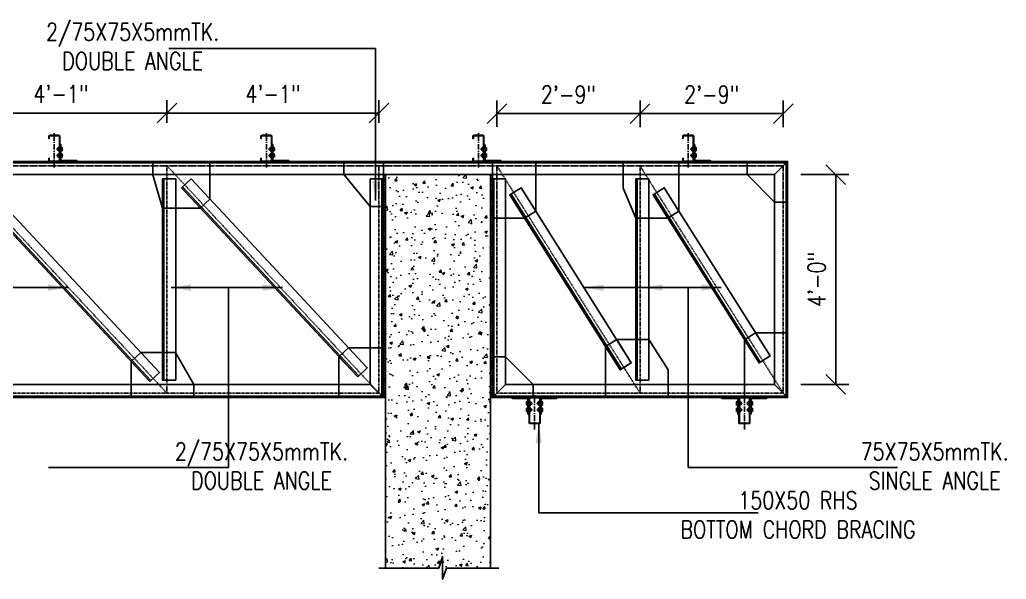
# Model space of a CAD drawing. Extents: x -95606 to 113309, y -42160 to -940.
# Drawn here: x -31995.1 to -31769.4, y -22827.8 to -22699.8 of the extents above; entities that cross this region are included whole.
import ezdxf

# ---------------------------------------------------------------- set-up
doc = ezdxf.new("R2010")
doc.units = 0
doc.header["$LTSCALE"] = 0.02
doc.header["$MEASUREMENT"] = 0
doc.header["$PDMODE"] = 3
doc.header["$PDSIZE"] = -2
for name, pattern in [('CENTER', [50.8, 31.75, -6.35, 6.35, -6.35]), ('CENTERX2', [101.6, 63.5, -12.7, 12.7, -12.7]), ('DASHEDX2', [1.5, 1, -0.5])]:
    doc.linetypes.add(name, pattern=pattern)
doc.layers.get('0').update_dxf_attribs({"linetype": 'CONTINUOUS'})
doc.layers.get('DEFPOINTS').update_dxf_attribs({"linetype": 'CONTINUOUS'})
for name, color, linetype in [('A-C PURLIN', 1, 'CONTINUOUS'), ('A-GRID', 7, 'CENTERX2'), ('A-OL', 2, 'CONTINUOUS'), ('A-WELD', 6, 'CONTINUOUS'), ('dimentions', 8, 'CONTINUOUS'), ('DROP', 7, 'CONTINUOUS'), ('EXLINE', 33, 'CONTINUOUS'), ('G-GRID', 7, 'CENTERX2'), ('GUSSET', 1, 'CONTINUOUS'), ('OL', 2, 'CONTINUOUS'), ('S-DIM', 7, 'CONTINUOUS'), ('S-TXT', 2, 'CONTINUOUS')]:
    doc.layers.add(name, color=color, linetype=linetype)
doc.layers.add('HACH', color=8, linetype='CONTINUOUS', lineweight=9)
doc.layers.add('Layer4', color=4, linetype='CONTINUOUS', lineweight=25)
doc.styles.add('style9', font='romans.shx', dxfattribs={"width": 0.8, "height": 4})
doc.dimstyles.new('TEXT-14', dxfattribs={"dimtxt": 4, "dimasz": 4.5, "dimexe": 3, "dimexo": 6, "dimgap": 2, "dimtad": 1, "dimdec": 0, "dimrnd": 0.5, "dimzin": 1, "dimdsep": 46, "dimlunit": 4, "dimtxsty": 'style9', "dimblk": 'OBLIQUE', "dimcen": 72.09, "dimclrd": 1, "dimclre": 1, "dimclrt": 2, "dimadec": 0, "dimazin": 0, "dimtfac": 1, "dimtdec": 0, "dimtofl": 0, "dimtmove": 0, "dimatfit": 3, "dimfxl": 1, "dimfrac": 2, "dimtolj": 1, "dimtzin": 0, "dimlwd": -1, "dimarcsym": 0})
pattern_1 = [(315, (-1610.780624, -319.076286), (0.03824563803, 0.03824563803), []), (315, (-1610.75358, -319.076286), (0.03824563803, 0.03824563803), [])]
pattern_2 = [(315, (-1658.780624, -319.076286), (0.03824563803, 0.03824563803), []), (315, (-1658.75358, -319.076286), (0.03824563803, 0.03824563803), [])]

# ---------------------------------------------------------------- blocks, each defined once
blk = doc.blocks.new('_Oblique')
at = {"color": 0, "linetype": 'ByBlock', "lineweight": -2}
blk.add_line((-0.5, -0.5), (0.5, 0.5), dxfattribs=at)
blk = doc.blocks.new('*D856')
at = {"layer": 'DEFPOINTS', "color": 0, "lineweight": -2, "transparency": 16777216}
for p in [(-31961.39, -22721.19), (-32009.89, -22729.44), (-31961.39, -22729.43)]:
    blk.add_point(p, dxfattribs=at)
at = {"layer": 'dimentions', "color": 1, "lineweight": -2, "transparency": 16777216}
for p, q in [((-32009.89, -22723.44), (-32009.89, -22718.19)), ((-31961.39, -22723.43), (-31961.39, -22718.19))]:
    blk.add_line(p, q, dxfattribs=at)
at = {"layer": 'dimentions', "color": 1, "transparency": 16777216}
blk.add_line((-32009.89, -22721.19), (-31961.39, -22721.19), dxfattribs=at)
at = {"layer": 'dimentions', "color": 1, "transparency": 16777216, "xscale": 4.5, "yscale": 4.5, "zscale": 4.5, "rotation": 180}
blk.add_blockref('_Oblique', (-32009.89, -22721.19), dxfattribs=at)
at = {"layer": 'dimentions', "color": 1, "transparency": 16777216, "xscale": 4.5, "yscale": 4.5, "zscale": 4.5}
blk.add_blockref('_Oblique', (-31961.39, -22721.19), dxfattribs=at)
at = {"layer": 'dimentions', "color": 2, "transparency": 16777216, "insert": (-31985.64, -22716.81), "char_height": 4, "attachment_point": 5, "style": 'style9'}
blk.add_mtext('\\A1;4\'-1"', dxfattribs=at)
blk = doc.blocks.new('*D857')
at = {"layer": 'DEFPOINTS', "color": 0, "lineweight": -2, "transparency": 16777216}
for p in [(-31912.89, -22721.19), (-31961.39, -22729.44), (-31912.89, -22729.43)]:
    blk.add_point(p, dxfattribs=at)
at = {"layer": 'dimentions', "color": 1, "lineweight": -2, "transparency": 16777216}
for p, q in [((-31961.39, -22723.44), (-31961.39, -22718.19)), ((-31912.89, -22723.43), (-31912.89, -22718.19))]:
    blk.add_line(p, q, dxfattribs=at)
at = {"layer": 'dimentions', "color": 1, "transparency": 16777216}
blk.add_line((-31961.39, -22721.19), (-31912.89, -22721.19), dxfattribs=at)
at = {"layer": 'dimentions', "color": 1, "transparency": 16777216, "xscale": 4.5, "yscale": 4.5, "zscale": 4.5, "rotation": 180}
blk.add_blockref('_Oblique', (-31961.39, -22721.19), dxfattribs=at)
at = {"layer": 'dimentions', "color": 1, "transparency": 16777216, "xscale": 4.5, "yscale": 4.5, "zscale": 4.5}
blk.add_blockref('_Oblique', (-31912.89, -22721.19), dxfattribs=at)
at = {"layer": 'dimentions', "color": 2, "transparency": 16777216, "insert": (-31937.14, -22716.81), "char_height": 4, "attachment_point": 5, "style": 'style9'}
blk.add_mtext('\\A1;4\'-1"', dxfattribs=at)
blk = doc.blocks.new('A BOLT')
at = {"layer": 'GUSSET'}
h = blk.add_hatch(dxfattribs=at)
h.set_pattern_fill('LINE', color=8, scale=12.375, angle=107, style=0)
h.set_pattern_definition([(286.416, (-3737.1646, 76954.9778), (1.483816784, 0.437161318), [])])
edge = h.paths.add_edge_path()
edge.add_line((7, -1.2), (11.8, 0.3))
edge.add_ellipse((11.2, 2.4), major_axis=(1.59, 1.59), ratio=1, start_angle=241.416, end_angle=331.416)
edge.add_line((13.3, 3.1), (13.1, 3.8))
edge.add_line((13.1, 3.8), (12.9, 4.6))
edge.add_ellipse((10.7, 3.9), major_axis=(1.59, 1.59), ratio=1, start_angle=331.416, end_angle=421.416)
edge.add_line((10.1, 6.1), (7.5, 5.3))
edge.add_line((7.5, 5.3), (5.3, 4.7))
edge.add_ellipse((5.9, 2.5), major_axis=(1.59, 1.59), ratio=1, start_angle=331.416, end_angle=421.416, ccw=False)
edge.add_line((8, 3.1), (8.3, 2.4))
edge.add_line((8.3, 2.4), (8.5, 1.6))
edge.add_ellipse((6.3, 1), major_axis=(1.59, 1.59), ratio=1, start_angle=241.416, end_angle=331.416, ccw=False)
at = {"layer": 'A-GRID'}
blk.add_line((15.8, 4.6), (-20.1, -5.9), dxfattribs=at)
at = {"layer": 'A-OL', "color": 1, "linetype": 'DASHEDX2'}
for p, q in [((-12.7, 8.6), (-11.9, 8.9)), ((-2.5, 11.6), (-3.3, 11.4)), ((-6, -14.1), (-5.2, -13.8)), ((4.2, -11.1), (3.3, -11.4))]:
    blk.add_line(p, q, dxfattribs=at)
at = {"layer": 'A-OL', "color": 1}
for p, q in [((-5.2, -13.8), (-11.9, 8.9)), ((3.3, -11.4), (-3.3, 11.4))]:
    blk.add_line(p, q, dxfattribs=at)
at = {"layer": 'OL'}
for p, q in [((-12.7, 8.6), (-6, -14.1)), ((-2.5, 11.6), (4.2, -11.1)), ((9.2, 5.8), (-0.1, 3.1))]:
    blk.add_line(p, q, dxfattribs=at)
for points in [[(-12.3, 7), (-16.9, 5.6, 0.414214), (-18.5, 2.8), (-18.1, 1.6)], [(-10.2, 0.2), (-14.9, -1.2, -0.414214), (-17.7, 0.3), (-18.1, 1.6)], [(-2, 10), (2.7, 11.3, -0.414214), (5.5, 9.8), (5.9, 8.6)], [(0, 3.1), (4.7, 4.5, 0.414214), (6.2, 7.3), (5.9, 8.6)], [(8.3, 2.4), (8, 3.1, 0.414214), (5.3, 4.7), (2.7, 3.9)], [(8.3, 2.4), (8.5, 1.6, -0.414214), (7, -1.2), (2.9, -2.4)], [(13.1, 3.8), (13.3, 3.1, -0.414214), (11.8, 0.3), (4.5, -1.9)], [(13.1, 3.8), (12.9, 4.6, 0.414214), (10.1, 6.1), (4.6, 4.5)], [(-16.8, -4.9), (-17, -4.2, -0.414214), (-15.5, -1.4), (-12.9, -0.6)], [(-16.8, -4.9), (-16.5, -5.7, 0.414214), (-13.7, -7.2), (-9.7, -6)], [(-8.5, -5.7), (-13.2, -7.1, 0.414214), (-14.7, -9.9), (-14.4, -11.1)], [(-6.5, -12.5), (-11.2, -13.9, -0.414214), (-14, -12.4), (-14.4, -11.1)], [(1.8, -2.7), (6.4, -1.3, -0.414214), (9.2, -2.8), (9.6, -4.1)], [(3.8, -9.5), (8.4, -8.2, 0.414214), (10, -5.4), (9.6, -4.1)]]:
    blk.add_lwpolyline(points, format="xyb", dxfattribs=at)
for points in [[(-0.9, 2.9), (-9.4, 0.4)], [(8.2, 5.5), (7.8, 5.4), (-0.1, 3.1)], [(-7.7, -5.3), (0.8, -2.8)]]:
    blk.add_lwpolyline(points, dxfattribs=at)
blk = doc.blocks.new('RT8-LIP')
at = {"layer": 'A-C PURLIN'}
h = blk.add_hatch(dxfattribs=at)
h.set_pattern_fill('STEEL', color=256, scale=8, angle=16.708, style=0)
h.set_pattern_definition([(61.708, (-15390.126, -58951.48), (-22.365806, 12.038718), []), (61.708, (-15393.777, -58939.315), (-22.365806, 12.038718), [])])
h.paths.add_polyline_path([(-50.1, 64.3), (-69.8, 129.9, -0.414214), (-66.4, 136.1), (-19.5, 150.2, -0.414214), (-13.3, 146.9), (-10.3, 136.8, 0.490314), (-8.8, 136.3, 0.490314), (-7.9, 137.5), (-11.6, 150, 0.414214), (-17.8, 153.3), (-69.6, 137.8, 0.414214), (-72.9, 131.6), (-52.5, 63.6), (-32.1, -4.4, 0.414214), (-25.9, -7.8), (25.9, 7.8, 0.414214), (29.2, 14), (25.5, 26.4, 0.490314), (24, 27, 0.490314), (23.1, 25.7), (26.1, 15.7, -0.414214), (22.7, 9.4), (-24.2, -4.6, -0.414214), (-30.4, -1.3)])
h = blk.add_hatch(dxfattribs=at)
h.set_pattern_fill('STEEL', color=256, scale=11, angle=106.708, style=0)
h.set_pattern_definition([(151.708, (-15373.637, -58962.002), (-16.553237, -30.752983), []), (151.708, (-15390.362, -58967.023), (-16.553237, -30.752983), [])])
h.paths.add_polyline_path([(-60.7, 86.2, 0.414214), (-64.1, 80), (-39.6, -1.4, -0.414214), (-43, -7.7), (-124.4, -32.1, 0.414214), (-127.7, -38.3), (-31.9, -9.6)])
for points in [[(24.2, 27.1), (23.7, 27, 0.414214), (23.1, 25.7), (26.1, 15.7, -0.414214), (22.7, 9.4), (-24.2, -4.6, -0.414214), (-30.4, -1.3), (-50.1, 64.3), (-69.8, 129.9, -0.414214), (-66.4, 136.1), (-19.5, 150.2, -0.414214), (-13.3, 146.9), (-10.3, 136.8, 0.414214), (-9, 136.2), (-8.5, 136.3, 0.414214), (-7.9, 137.5), (-11.6, 150, 0.414214), (-17.8, 153.3), (-69.6, 137.8, 0.414214), (-72.9, 131.6), (-52.5, 63.6), (-32.1, -4.4, 0.414214), (-25.9, -7.8), (25.9, 7.8, 0.414214), (29.2, 14), (25.5, 26.4, 0.414214)], [(-60.7, 86.2), (-31.9, -9.6), (-127.7, -38.3), (-127.7, -38.3, -0.414214), (-124.4, -32.1), (-43, -7.7, 0.414214), (-39.6, -1.4), (-64.1, 80, -0.414214), (-60.7, 86.2)]]:
    blk.add_lwpolyline(points, format="xyb", close=True, dxfattribs=at)
blk = doc.blocks.new('A$C7F18320F')
at = {"layer": 'A-C PURLIN', "xscale": 0.03999999999769976, "yscale": 0.03999999999769976, "zscale": 0.03999999999769976, "rotation": 357.2919999998659}
blk.add_blockref('RT8-LIP', (1.29, 0.32), dxfattribs=at)
at = {"layer": 'A-WELD', "xscale": 0.03999999999769976, "yscale": 0.03999999999769976, "zscale": 0.03999999999769976, "rotation": 357.2919999998659}
for p in [(-0.54, 2.81), (-0.18, 1.36)]:
    blk.add_blockref('A BOLT', p, dxfattribs=at)
blk = doc.blocks.new('*D860')
at = {"layer": 'DEFPOINTS', "color": 0, "lineweight": -2, "transparency": 16777216}
for p in [(-31822.41, -22735.24), (-31822.41, -22783.24), (-31808.4, -22783.24)]:
    blk.add_point(p, dxfattribs=at)
at = {"layer": 'dimentions', "color": 1, "lineweight": -2, "transparency": 16777216}
for p, q in [((-31816.41, -22735.24), (-31805.4, -22735.24)), ((-31816.41, -22783.24), (-31805.4, -22783.24))]:
    blk.add_line(p, q, dxfattribs=at)
at = {"layer": 'dimentions', "color": 1, "transparency": 16777216}
blk.add_line((-31808.4, -22735.24), (-31808.4, -22783.24), dxfattribs=at)
at = {"layer": 'dimentions', "color": 1, "transparency": 16777216, "xscale": 4.5, "yscale": 4.5, "zscale": 4.5}
for p, rotation in [((-31808.4, -22735.24), 90), ((-31808.4, -22783.24), 270)]:
    blk.add_blockref('_Oblique', p, dxfattribs=dict(at, rotation=rotation))
at = {"layer": 'dimentions', "color": 2, "transparency": 16777216, "insert": (-31812.78, -22759.24), "char_height": 4, "attachment_point": 5, "rotation": 90, "style": 'style9'}
blk.add_mtext('\\A1;4\'-0"', dxfattribs=at)
blk = doc.blocks.new('*D888')
at = {"layer": 'DEFPOINTS', "color": 0, "lineweight": -2, "transparency": 16777216}
for p in [(-31853.17, -22721.31), (-31885.93, -22730.29), (-31853.17, -22730.37)]:
    blk.add_point(p, dxfattribs=at)
at = {"layer": 'dimentions', "color": 1, "lineweight": -2, "transparency": 16777216}
for p, q in [((-31885.93, -22724.29), (-31885.93, -22718.31)), ((-31853.17, -22724.37), (-31853.17, -22718.31))]:
    blk.add_line(p, q, dxfattribs=at)
at = {"layer": 'dimentions', "color": 1, "transparency": 16777216}
blk.add_line((-31885.93, -22721.31), (-31853.17, -22721.31), dxfattribs=at)
at = {"layer": 'dimentions', "color": 1, "transparency": 16777216, "xscale": 4.5, "yscale": 4.5, "zscale": 4.5, "rotation": 180}
blk.add_blockref('_Oblique', (-31885.93, -22721.31), dxfattribs=at)
at = {"layer": 'dimentions', "color": 1, "transparency": 16777216, "xscale": 4.5, "yscale": 4.5, "zscale": 4.5}
blk.add_blockref('_Oblique', (-31853.17, -22721.31), dxfattribs=at)
at = {"layer": 'dimentions', "color": 2, "transparency": 16777216, "insert": (-31869.55, -22716.93), "char_height": 4, "attachment_point": 5, "style": 'style9'}
blk.add_mtext('\\A1;2\'-9"', dxfattribs=at)
blk = doc.blocks.new('*D889')
at = {"layer": 'DEFPOINTS', "color": 0, "lineweight": -2, "transparency": 16777216}
for p in [(-31853.17, -22721.31), (-31853.17, -22730.37), (-31820.41, -22730.38)]:
    blk.add_point(p, dxfattribs=at)
at = {"layer": 'dimentions', "color": 1, "lineweight": -2, "transparency": 16777216}
for p, q in [((-31853.17, -22724.37), (-31853.17, -22718.31)), ((-31820.41, -22724.38), (-31820.41, -22718.31))]:
    blk.add_line(p, q, dxfattribs=at)
at = {"layer": 'dimentions', "color": 1, "transparency": 16777216}
blk.add_line((-31820.41, -22721.31), (-31853.17, -22721.31), dxfattribs=at)
at = {"layer": 'dimentions', "color": 1, "transparency": 16777216, "xscale": 4.5, "yscale": 4.5, "zscale": 4.5, "rotation": 180}
blk.add_blockref('_Oblique', (-31853.17, -22721.31), dxfattribs=at)
at = {"layer": 'dimentions', "color": 1, "transparency": 16777216, "xscale": 4.5, "yscale": 4.5, "zscale": 4.5}
blk.add_blockref('_Oblique', (-31820.41, -22721.31), dxfattribs=at)
at = {"layer": 'dimentions', "color": 2, "transparency": 16777216, "insert": (-31836.79, -22716.93), "char_height": 4, "attachment_point": 5, "style": 'style9'}
blk.add_mtext('\\A1;2\'-9"', dxfattribs=at)

msp = doc.modelspace()

# ---------------------------------------------------------------- hatches: boundary and pattern name
at = {"layer": 'A-C PURLIN'}
h = msp.add_hatch(dxfattribs=at)
h.set_pattern_fill('STEEL', color=256, scale=0.4327, angle=270)
h.set_pattern_definition(pattern_2)
h.paths.add_polyline_path([(-31878.607, -22790.17, -0.4142136), (-31878.804, -22789.973), (-31878.804, -22786.63, 0.4142136), (-31879, -22786.433), (-31882.344, -22786.433, -0.4142136), (-31882.54, -22786.236), (-31878.607, -22786.236)])
h = msp.add_hatch(dxfattribs=at)
h.set_pattern_fill('STEEL', color=256, scale=0.4327, angle=270, style=0)
h.set_pattern_definition([(315, (-31878.44051, -22786.33204), (0.03824564, 0.03824564), []), (315, (-31878.41347, -22786.33204), (0.03824564, 0.03824564), [])])
edge = h.paths.add_edge_path()
edge.add_line((-31876.233, -22786.236), (-31878.357, -22786.236))
edge.add_arc((-31878.357, -22786.433), 0.197, 90, 180)
edge.add_line((-31878.553, -22786.433), (-31878.553, -22792.018))
edge.add_arc((-31878.357, -22792.018), 0.197, 180, 270)
edge.add_line((-31878.357, -22792.215), (-31876.233, -22792.215))
edge.add_arc((-31876.233, -22792.018), 0.197, 270, 360)
edge.add_line((-31876.036, -22792.018), (-31876.036, -22789.226))
edge.add_line((-31876.036, -22789.226), (-31876.036, -22789.169))
edge.add_line((-31876.036, -22789.169), (-31876.134, -22789.168))
edge.add_line((-31876.134, -22789.168), (-31876.134, -22789.278))
edge.add_line((-31876.134, -22789.278), (-31876.134, -22791.92))
edge.add_arc((-31876.331, -22791.92), 0.197, 270, 360, ccw=False)
edge.add_line((-31876.331, -22792.117), (-31878.258, -22792.117))
edge.add_arc((-31878.258, -22791.92), 0.197, 180, 270, ccw=False)
edge.add_line((-31878.455, -22791.92), (-31878.455, -22786.531))
edge.add_arc((-31878.258, -22786.531), 0.197, 90, 180, ccw=False)
edge.add_line((-31878.258, -22786.335), (-31876.331, -22786.335))
edge.add_arc((-31876.331, -22786.531), 0.197, 0, 90, ccw=False)
edge.add_line((-31876.134, -22786.531), (-31876.134, -22787.114))
edge.add_line((-31876.134, -22787.114), (-31876.132, -22787.114))
edge.add_line((-31876.132, -22787.114), (-31876.134, -22789.168))
edge.add_line((-31876.134, -22789.168), (-31876.036, -22789.169))
edge.add_line((-31876.036, -22789.169), (-31876.036, -22786.433))
edge.add_arc((-31876.233, -22786.433), 0.197, 360, 450)
h = msp.add_hatch(dxfattribs=at)
h.set_pattern_fill('STEEL', color=256, scale=0.4327, angle=270)
h.set_pattern_definition(pattern_2)
h.paths.add_polyline_path([(-31875.983, -22790.17, 0.4142136), (-31875.786, -22789.973), (-31875.786, -22786.63, -0.4142136), (-31875.589, -22786.433), (-31872.246, -22786.433, 0.4142136), (-31872.049, -22786.236), (-31875.983, -22786.236)])
h = msp.add_hatch(dxfattribs=at)
h.set_pattern_fill('STEEL', color=256, scale=0.4327, angle=270)
h.set_pattern_definition(pattern_1)
h.paths.add_polyline_path([(-31830.607, -22790.17, -0.4142136), (-31830.804, -22789.973), (-31830.804, -22786.63, 0.4142136), (-31831, -22786.433), (-31834.344, -22786.433, -0.4142136), (-31834.54, -22786.236), (-31830.607, -22786.236)])
h = msp.add_hatch(dxfattribs=at)
h.set_pattern_fill('STEEL', color=256, scale=0.4327, angle=270, style=0)
h.set_pattern_definition([(315, (-31830.44051, -22786.33204), (0.03824564, 0.03824564), []), (315, (-31830.41347, -22786.33204), (0.03824564, 0.03824564), [])])
edge = h.paths.add_edge_path()
edge.add_line((-31828.233, -22786.236), (-31830.357, -22786.236))
edge.add_arc((-31830.357, -22786.433), 0.197, 90, 180)
edge.add_line((-31830.553, -22786.433), (-31830.553, -22792.018))
edge.add_arc((-31830.357, -22792.018), 0.197, 180, 270)
edge.add_line((-31830.357, -22792.215), (-31828.233, -22792.215))
edge.add_arc((-31828.233, -22792.018), 0.197, 270, 360)
edge.add_line((-31828.036, -22792.018), (-31828.036, -22789.226))
edge.add_line((-31828.036, -22789.226), (-31828.036, -22789.169))
edge.add_line((-31828.036, -22789.169), (-31828.134, -22789.168))
edge.add_line((-31828.134, -22789.168), (-31828.134, -22789.278))
edge.add_line((-31828.134, -22789.278), (-31828.134, -22791.92))
edge.add_arc((-31828.331, -22791.92), 0.197, 270, 360, ccw=False)
edge.add_line((-31828.331, -22792.117), (-31830.258, -22792.117))
edge.add_arc((-31830.258, -22791.92), 0.197, 180, 270, ccw=False)
edge.add_line((-31830.455, -22791.92), (-31830.455, -22786.531))
edge.add_arc((-31830.258, -22786.531), 0.197, 90, 180, ccw=False)
edge.add_line((-31830.258, -22786.335), (-31828.331, -22786.335))
edge.add_arc((-31828.331, -22786.531), 0.197, 0, 90, ccw=False)
edge.add_line((-31828.134, -22786.531), (-31828.134, -22787.114))
edge.add_line((-31828.134, -22787.114), (-31828.132, -22787.114))
edge.add_line((-31828.132, -22787.114), (-31828.134, -22789.168))
edge.add_line((-31828.134, -22789.168), (-31828.036, -22789.169))
edge.add_line((-31828.036, -22789.169), (-31828.036, -22786.433))
edge.add_arc((-31828.233, -22786.433), 0.197, 360, 450)
h = msp.add_hatch(dxfattribs=at)
h.set_pattern_fill('STEEL', color=256, scale=0.4327, angle=270)
h.set_pattern_definition(pattern_1)
h.paths.add_polyline_path([(-31827.983, -22790.17, 0.4142136), (-31827.786, -22789.973), (-31827.786, -22786.63, -0.4142136), (-31827.589, -22786.433), (-31824.246, -22786.433, 0.4142136), (-31824.049, -22786.236), (-31827.983, -22786.236)])
at = {"layer": 'dimentions', "ltscale": 2}
h = msp.add_hatch(dxfattribs=at)
h.set_pattern_fill('ANSI31', color=1, scale=3.2, angle=90, style=0)
h.set_pattern_definition([(135, (-8868.29642, 5166.35557), (-0.2828427125, -0.2828427125), [])])
h.paths.add_polyline_path([(-31911.411, -22786.236), (-31911.891, -22786.236), (-31911.89, -22735.236), (-31911.41, -22735.236)])
h = msp.add_hatch(dxfattribs=at)
h.set_pattern_fill('ANSI31', color=1, scale=3.2, angle=90, style=0)
h.set_pattern_definition([(135, (-8843.81642, 5166.35557), (-0.2828427125, -0.2828427125), [])])
h.paths.add_polyline_path([(-31886.931, -22786.236), (-31887.411, -22786.236), (-31887.41, -22735.236), (-31886.93, -22735.236)])
at = {"layer": 'HACH'}
h = msp.add_hatch(dxfattribs=at)
h.set_pattern_fill('AR-CONC', color=256, scale=0.9)
h.set_pattern_definition([(50, (-2253.6774, -161.2483), (6.45534164, -0.5647692), [0.675, -7.425]), (355, (-2253.6774, -161.248), (-1.248762, 6.7697292), [0.54, -5.94]), (100.451444, (-2253.1395, -161.2954), (5.2065796, 6.2049599), [0.5736617, -6.310279]), (46.1842, (-2253.677, -159.448), (9.605172, -1.4896735), [1.0125, -11.1375]), (96.635635, (-2252.877, -159.572), (8.4119575, 8.7670674), [0.860493, -9.4654238]), (351.184164, (-2253.677, -159.448), (8.4119575, 8.7670674), [0.81, -8.91]), (21, (-2252.7774, -159.8983), (5.3721635, -3.62357), [0.675, -7.425]), (326, (-2252.7774, -159.898), (2.189838, 6.5263504), [0.54, -5.94]), (71.451445, (-2252.33, -160.2), (7.5620014, 2.9027804), [0.5736617, -6.310279]), (37.5, (-2253.6774, -161.2483), (0.1094387, 2.99604468), [0, -5.868, 0, -6.03, 0, -5.9625]), (7.5, (-2253.6774, -161.2483), (2.36762584, 3.5497054), [0, -3.438, 0, -5.733, 0, -2.2725]), (327.5, (-2255.6844, -161.2483), (4.80440193, -0.20299385), [0, -2.25, 0, -7.02, 0, -9.315]), (317.5, (-2256.5844, -161.2483), (5.24867552, 0.90094484), [0, -2.925, 0, -4.662, 0, -6.615])])
h.paths.add_polyline_path([(-31911.411, -22825.3), (-31899.217, -22825.3), (-31898.342, -22822.663), (-31898.342, -22827.806), (-31897.417, -22825.301), (-31887.411, -22825.301), (-31887.411, -22735.236), (-31911.411, -22735.236)])

# ---------------------------------------------------------------- linework, layer by layer
at = {"layer": 'A-C PURLIN'}
for p, q in [((-31876.233, -22786.236), (-31878.357, -22786.236)), ((-31828.233, -22786.236), (-31830.357, -22786.236)), ((-31878.553, -22786.433), (-31878.553, -22792.018)), ((-31878.455, -22791.92), (-31878.455, -22786.531)), ((-31878.258, -22786.335), (-31876.331, -22786.335)), ((-31876.134, -22786.531), (-31876.134, -22789.226)), ((-31876.036, -22789.226), (-31876.036, -22786.433)), ((-31830.553, -22786.433), (-31830.553, -22792.018)), ((-31830.455, -22791.92), (-31830.455, -22786.531)), ((-31830.258, -22786.335), (-31828.331, -22786.335)), ((-31828.134, -22786.531), (-31828.134, -22789.226)), ((-31828.036, -22789.226), (-31828.036, -22786.433)), ((-31876.134, -22789.226), (-31876.134, -22791.92)), ((-31876.036, -22792.018), (-31876.036, -22789.226)), ((-31828.134, -22789.226), (-31828.134, -22791.92)), ((-31828.036, -22792.018), (-31828.036, -22789.226)), ((-31878.357, -22792.215), (-31876.233, -22792.215)), ((-31876.331, -22792.117), (-31878.258, -22792.117)), ((-31830.357, -22792.215), (-31828.233, -22792.215)), ((-31828.331, -22792.117), (-31830.258, -22792.117))]:
    msp.add_line(p, q, dxfattribs=at)
for points in [[(-31878.607, -22790.17), (-31878.607, -22786.236), (-31882.54, -22786.236), (-31882.54, -22786.236, 0.4142136), (-31882.344, -22786.433), (-31879, -22786.433, -0.4142136), (-31878.804, -22786.63), (-31878.804, -22789.973, 0.4142136), (-31878.607, -22790.17)], [(-31875.983, -22790.17), (-31875.983, -22786.236), (-31872.049, -22786.236), (-31872.049, -22786.236, -0.4142136), (-31872.246, -22786.433), (-31875.589, -22786.433, 0.4142136), (-31875.786, -22786.63), (-31875.786, -22789.973, -0.4142136), (-31875.983, -22790.17)], [(-31830.607, -22790.17), (-31830.607, -22786.236), (-31834.54, -22786.236), (-31834.54, -22786.236, 0.4142136), (-31834.344, -22786.433), (-31831, -22786.433, -0.4142136), (-31830.804, -22786.63), (-31830.804, -22789.973, 0.4142136), (-31830.607, -22790.17)], [(-31827.983, -22790.17), (-31827.983, -22786.236), (-31824.049, -22786.236), (-31824.049, -22786.236, -0.4142136), (-31824.246, -22786.433), (-31827.589, -22786.433, 0.4142136), (-31827.786, -22786.63), (-31827.786, -22789.973, -0.4142136), (-31827.983, -22790.17)]]:
    msp.add_lwpolyline(points, format="xyb", close=True, dxfattribs=at)
for centre, start, end in [((-31878.357, -22786.433), 90, 180), ((-31876.233, -22786.433), 0, 90), ((-31830.357, -22786.433), 90, 180), ((-31828.233, -22786.433), 0, 90), ((-31878.258, -22786.531), 90, 180), ((-31876.331, -22786.531), 360, 90), ((-31830.258, -22786.531), 90, 180), ((-31828.331, -22786.531), 360, 90), ((-31878.357, -22792.018), 180, 270), ((-31878.258, -22791.92), 180, 270), ((-31876.331, -22791.92), 270, 0), ((-31876.233, -22792.018), 270, 0), ((-31830.357, -22792.018), 180, 270), ((-31830.258, -22791.92), 180, 270), ((-31828.331, -22791.92), 270, 0), ((-31828.233, -22792.018), 270, 0)]:
    msp.add_arc(centre, 0.197, start, end, dxfattribs=at)
at = {"layer": 'A-GRID'}
for p, q in [((-31987.158, -22733.609), (-31987.158, -22725.756)), ((-31938.655, -22733.609), (-31938.655, -22725.756)), ((-31890.151, -22733.609), (-31890.151, -22725.756)), ((-31842.151, -22733.609), (-31842.151, -22725.756)), ((-31877.295, -22793.588), (-31877.295, -22785.735)), ((-31829.295, -22793.588), (-31829.295, -22785.735))]:
    msp.add_line(p, q, dxfattribs=at)
at = {"layer": 'DROP', "linetype": 'CENTER', "lineweight": -2}
msp.add_line((-31846.826, -22745.184), (-31854.171, -22745.184), dxfattribs=at)
at = {"layer": 'EXLINE', "lineweight": -2}
for p, q in [((-31911.411, -22735.236), (-31911.411, -22825.3)), ((-31887.411, -22735.236), (-31887.411, -22825.301))]:
    msp.add_line(p, q, dxfattribs=at)
at = {"layer": 'G-GRID', "color": 8, "ltscale": 0.1}
for p, q in [((-32578.932, -22733.236), (-31820.411, -22733.236)), ((-32009.898, -22733.237), (-31961.407, -22785.237)), ((-31961.395, -22733.237), (-31961.395, -22785.237)), ((-31961.395, -22733.237), (-31912.904, -22785.237)), ((-31912.891, -22733.236), (-31912.891, -22785.236)), ((-31885.931, -22733.236), (-31885.931, -22785.236)), ((-31885.931, -22733.236), (-31853.171, -22785.236)), ((-31853.171, -22733.236), (-31820.411, -22785.236)), ((-31853.171, -22733.237), (-31853.171, -22785.237)), ((-31820.411, -22733.236), (-31820.411, -22785.236)), ((-32494.932, -22785.236), (-31912.891, -22785.236)), ((-31885.931, -22785.236), (-31820.411, -22785.236))]:
    msp.add_line(p, q, dxfattribs=at)
at = {"layer": 'Layer4'}
msp.add_line((-31958.039, -22738.301), (-31955.845, -22736.255), dxfattribs=at)
for points in [[(-31962.395, -22742.513), (-31962.395, -22736.237), (-31959.395, -22736.237), (-31959.395, -22742.513)], [(-31883.931, -22745.184), (-31883.931, -22736.236), (-31886.931, -22736.236), (-31886.931, -22745.184)], [(-31854.171, -22745.184), (-31854.171, -22736.237), (-31851.171, -22736.237), (-31851.171, -22745.184)], [(-31879.586, -22745.184), (-31882.931, -22739.874), (-31880.393, -22738.275), (-31877.048, -22743.585)], [(-31846.826, -22745.184), (-31850.171, -22739.874), (-31847.633, -22738.275), (-31844.288, -22743.585)], [(-31829.295, -22773.012), (-31825.949, -22778.322), (-31823.411, -22776.723), (-31826.756, -22771.413)], [(-31922.047, -22776.898), (-31917.767, -22781.487), (-31915.573, -22779.441), (-31919.853, -22774.852)], [(-31861.055, -22774.599), (-31857.709, -22779.909), (-31855.171, -22778.31), (-31858.516, -22773)], [(-31854.171, -22773), (-31854.171, -22782.237), (-31851.171, -22782.237), (-31851.171, -22773)], [(-31969.557, -22777.963), (-31965.277, -22782.553), (-31963.083, -22780.507), (-31967.363, -22775.917)], [(-31962.395, -22775.961), (-31962.395, -22782.237), (-31959.395, -22782.237), (-31959.395, -22775.961)]]:
    msp.add_lwpolyline(points, dxfattribs=at)
at = {"layer": 'S-DIM', "color": 1}
for p, q in [((-32579.612, -22732.556), (-31819.731, -22732.556)), ((-31819.731, -22732.556), (-31819.731, -22785.916)), ((-31962.075, -22736.237), (-31962.075, -22782.237)), ((-31912.211, -22736.236), (-31912.211, -22785.916)), ((-31886.611, -22736.236), (-31886.611, -22785.916)), ((-31853.851, -22736.237), (-31853.851, -22782.237)), ((-32006.308, -22738.083), (-31965.043, -22782.334)), ((-31957.805, -22738.083), (-31917.533, -22781.269)), ((-31882.66, -22739.704), (-31857.439, -22779.739)), ((-31849.9, -22739.704), (-31825.679, -22778.151)), ((-32495.612, -22785.916), (-31912.211, -22785.916)), ((-31886.611, -22785.916), (-31819.731, -22785.916))]:
    msp.add_line(p, q, dxfattribs=at)
at = {"layer": 'S-DIM', "color": 3, "linetype": 'Continuous'}
for points in [[(-31964.589, -22735.28), (-31964.589, -22732.237), (-31951.565, -22732.237), (-31951.565, -22740.845), (-31953.759, -22742.891), (-31962.395, -22742.891), (-31964.589, -22735.28)], [(-31911.891, -22735.236), (-31911.891, -22742.512), (-31914.891, -22742.512), (-31920.961, -22735.235), (-31920.961, -22732.236), (-31911.891, -22732.236), (-31911.891, -22735.235)], [(-31877.048, -22743.585), (-31879.586, -22745.184), (-31886.931, -22745.184), (-31886.931, -22732.236)], [(-31877.048, -22743.585), (-31877.048, -22732.236), (-31886.931, -22732.236)], [(-31844.288, -22732.236), (-31844.288, -22743.585), (-31846.826, -22745.184), (-31854.171, -22745.184), (-31857.04, -22738.33), (-31857.04, -22732.236), (-31844.288, -22732.236)], [(-31819.411, -22741.529), (-31822.411, -22741.529), (-31828.704, -22735.236), (-31828.704, -22732.236), (-31819.411, -22732.236), (-31819.411, -22741.529)], [(-31919.853, -22774.852), (-31922.047, -22776.898), (-31922.047, -22786.236), (-31911.891, -22786.236), (-31911.891, -22774.852), (-31914.891, -22774.852), (-31914.891, -22774.852), (-31919.853, -22774.852), (-31919.853, -22774.852)], [(-31861.055, -22774.599), (-31861.055, -22786.236), (-31846.706, -22786.236), (-31846.706, -22779.873), (-31851.171, -22773), (-31858.516, -22773), (-31861.055, -22774.599)], [(-31969.57, -22777.963), (-31969.57, -22786.237), (-31955.221, -22786.237), (-31955.221, -22783.237), (-31959.407, -22775.961), (-31967.375, -22775.917), (-31969.57, -22777.963)], [(-31886.931, -22776.944), (-31883.931, -22776.944), (-31877.639, -22783.236), (-31877.639, -22786.236), (-31886.931, -22786.236), (-31886.931, -22776.944)]]:
    msp.add_lwpolyline(points, dxfattribs=at)
at = {"layer": 'S-DIM', "color": 1}
for points in [[(-31911.411, -22786.236), (-31911.891, -22786.236), (-31911.891, -22735.236), (-31911.411, -22735.236)], [(-31886.931, -22786.236), (-31887.411, -22786.236), (-31887.411, -22735.236), (-31886.931, -22735.236)]]:
    msp.add_lwpolyline(points, close=True, dxfattribs=at)
at = {"layer": 'S-DIM', "color": 3, "linetype": 'Continuous'}
msp.add_lwpolyline([(-31822.411, -22771.413), (-31826.756, -22771.413), (-31829.295, -22773.012), (-31829.295, -22786.236), (-31819.411, -22786.236), (-31819.411, -22771.413), (-31822.411, -22771.413)], close=True, dxfattribs=at)
at = {"layer": 'S-DIM', "color": 1}
msp.add_lwpolyline([(-31912.909, -22825.3), (-31899.217, -22825.3), (-31898.342, -22822.663), (-31898.342, -22827.806), (-31897.417, -22825.301), (-31885.452, -22825.301)], dxfattribs=at)
at = {"layer": 'S-TXT'}
for p, q in [((-31819.411, -22732.236), (-32579.932, -22732.237)), ((-31822.411, -22735.236), (-31819.411, -22732.236)), ((-31819.411, -22732.236), (-31819.411, -22786.236)), ((-31911.891, -22735.235), (-32496.172, -22735.236)), ((-31963.083, -22780.507), (-32004.348, -22736.255)), ((-31962.395, -22782.237), (-31962.395, -22736.237)), ((-31962.395, -22736.237), (-31959.395, -22736.237)), ((-31959.395, -22782.237), (-31959.395, -22736.237)), ((-31915.573, -22779.441), (-31955.845, -22736.255)), ((-31914.891, -22783.236), (-31914.891, -22736.236)), ((-31911.891, -22736.236), (-31914.891, -22736.236)), ((-31911.891, -22786.236), (-31911.891, -22736.236)), ((-31886.931, -22735.236), (-31911.411, -22735.236)), ((-31822.411, -22735.236), (-31887.411, -22735.237)), ((-31883.931, -22736.236), (-31886.931, -22736.236)), ((-31883.931, -22783.236), (-31883.931, -22736.236)), ((-31854.171, -22782.237), (-31854.171, -22736.237)), ((-31854.171, -22736.237), (-31851.171, -22736.237)), ((-31851.171, -22782.237), (-31851.171, -22736.237)), ((-31822.411, -22783.236), (-31822.411, -22735.236)), ((-31965.277, -22782.553), (-32006.542, -22738.301)), ((-31917.767, -22781.487), (-31958.039, -22738.301)), ((-31882.931, -22739.874), (-31880.393, -22738.275)), ((-31855.171, -22778.31), (-31880.393, -22738.275)), ((-31850.171, -22739.874), (-31847.633, -22738.275)), ((-31823.411, -22776.723), (-31847.633, -22738.275)), ((-31857.709, -22779.909), (-31882.931, -22739.874)), ((-31825.949, -22778.322), (-31850.171, -22739.874)), ((-31911.891, -22742.512), (-31914.891, -22742.512)), ((-31825.949, -22778.322), (-31823.411, -22776.723)), ((-31917.767, -22781.487), (-31915.573, -22779.441)), ((-31857.709, -22779.909), (-31855.171, -22778.31)), ((-31965.277, -22782.553), (-31963.083, -22780.507)), ((-32492.932, -22783.236), (-31914.891, -22783.236)), ((-31962.395, -22782.237), (-31959.395, -22782.237)), ((-31914.891, -22783.236), (-31911.891, -22786.236)), ((-31883.931, -22783.236), (-31886.931, -22786.236)), ((-31822.411, -22783.236), (-31883.931, -22783.236)), ((-31854.171, -22782.237), (-31851.171, -22782.237)), ((-31822.411, -22783.236), (-31819.411, -22786.236)), ((-32496.411, -22786.236), (-31911.411, -22786.236)), ((-31819.411, -22786.236), (-31886.931, -22786.236))]:
    msp.add_line(p, q, dxfattribs=at)

# ---------------------------------------------------------------- block references
at = {"ltscale": 44, "xscale": -0.9833464483156201, "yscale": 0.983346448316297, "zscale": 0.9833464483155909, "rotation": 14.00000000113416}
for p in [(-31985.846, -22732.236), (-31937.342, -22732.236), (-31888.839, -22732.236), (-31840.839, -22732.236)]:
    msp.add_blockref('A$C7F18320F', p, dxfattribs=at)
at = {"layer": 'A-WELD', "yscale": 0.03933385793036288, "zscale": 0.03933385793036288}
for p, xscale, rotation in [((-31878.456, -22789.049), -0.03933385793036288, 196.7080000012683), ((-31878.455, -22787.58), -0.03933385793036288, 196.7080000012683), ((-31876.134, -22787.58), 0.03933385793036288, 163.2919999987317), ((-31876.133, -22789.049), 0.03933385793036288, 163.2919999987317), ((-31830.456, -22789.049), -0.03933385793036288, 196.7080000012683), ((-31830.455, -22787.58), -0.03933385793036288, 196.7080000012683), ((-31828.134, -22787.58), 0.03933385793036288, 163.2919999987317), ((-31828.133, -22789.049), 0.03933385793036288, 163.2919999987317)]:
    msp.add_blockref('A BOLT', p, dxfattribs=dict(at, xscale=xscale, rotation=rotation))

# ---------------------------------------------------------------- texts
at = {"layer": 'dimentions', "color": 2, "char_height": 4, "attachment_point": 5, "style": 'style9'}
for s, width, insert in [('2/75X75X5mmTK. \\PDOUBLE ANGLE', 104.19387, (-31969.234, -22705.924)), ('2/75X75X5mmTK. \\PDOUBLE ANGLE', 104.19387, (-31939.76, -22801.904)), ('75X75X5mmTK. \\PSINGLE ANGLE', 104.19387, (-31785.786, -22801.904)), ('150X50 RHS \\PBOTTOM CHORD BRACING', 116.05952, (-31817.044, -22813.079))]:
    msp.add_mtext_dynamic_manual_height_columns(s, width=width, gutter_width=16, heights=[0], dxfattribs=dict(at, insert=insert))

# ---------------------------------------------------------------- dimensions: what is measured, and where the dimension line sits
at = {"layer": 'dimentions'}
for base, p1, p2, picture, middle in [((-31961.395, -22721.19), (-32009.891, -22729.439), (-31961.395, -22729.432), '*D856', (-31985.643, -22716.809)), ((-31912.891, -22721.19), (-31961.388, -22729.439), (-31912.891, -22729.432), '*D857', (-31937.14, -22716.809)), ((-31853.171, -22721.315), (-31885.931, -22730.29), (-31853.171, -22730.37), '*D888', (-31869.551, -22716.934)), ((-31853.171, -22721.315), (-31820.411, -22730.377), (-31853.171, -22730.37), '*D889', (-31836.791, -22716.934))]:
    dim = msp.add_linear_dim(base=base, p1=p1, p2=p2, dimstyle='TEXT-14', override={"dimfxl": 0.18}, dxfattribs=at)
    dim.commit()
    dim.dimension.update_dxf_attribs({"geometry": picture, "text_midpoint": middle})
dim = msp.add_linear_dim(base=(-31808.404, -22783.236), p1=(-31822.411, -22735.236), p2=(-31822.411, -22783.236), angle=90, dimstyle='TEXT-14', override={"dimfxl": 0.18}, dxfattribs=at)
dim.commit()
dim.dimension.update_dxf_attribs({"geometry": '*D860', "text_midpoint": (-31812.785, -22759.236)})

# ---------------------------------------------------------------- leaders
at = {"layer": 'EXLINE'}
for points, override in [([(-31913.666, -22741.182), (-31913.666, -22706.428), (-31960.994, -22706.428)], {"dimgap": 2, "dimtad": 0}), ([(-31984.073, -22761.102), (-32018.441, -22761.102)], {"dimtad": 0}), ([(-31934.967, -22761.102), (-31947.299, -22761.102), (-31947.299, -22802.21), (-31988.463, -22802.21)], {"dimtad": 0}), ([(-31960.426, -22761.102), (-31945.894, -22761.102)], {"dimtad": 0}), ([(-31866.012, -22761.102), (-31842.195, -22761.102), (-31842.195, -22802.21), (-31794.302, -22802.21)], {"dimtad": 0}), ([(-31852.516, -22761.102), (-31840.884, -22761.102)], {"dimtad": 0}), ([(-31834.616, -22761.102), (-31846.249, -22761.102)], {"dimtad": 0}), ([(-31876.351, -22792.215), (-31876.351, -22812.599), (-31826.163, -22812.599)], {"dimgap": 2, "dimtad": 0})]:
    msp.add_leader(points, dimstyle='TEXT-14', override=override, dxfattribs=at)

doc.saveas('drawing.dxf')
